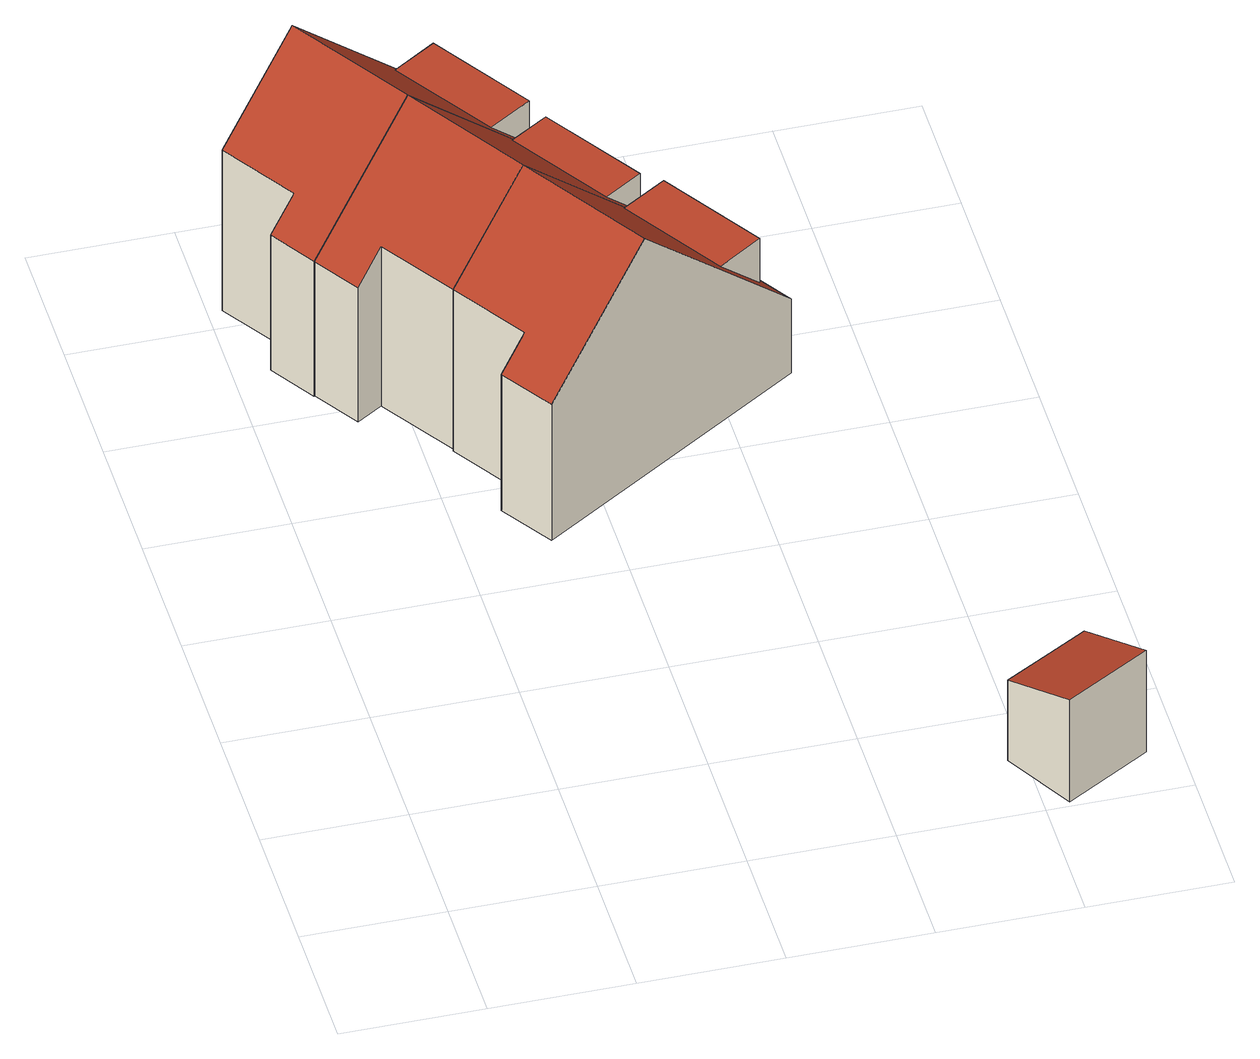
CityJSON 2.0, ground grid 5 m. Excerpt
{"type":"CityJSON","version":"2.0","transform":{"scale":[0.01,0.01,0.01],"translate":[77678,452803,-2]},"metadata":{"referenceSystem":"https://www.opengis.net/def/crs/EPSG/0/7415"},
"CityObjects":{
"building1":{"type":"Building","attributes":{"Volume":395.93,"Dakoppervlakte":65.86,"Muuroppervlakte":209.63,"Vloeroppervlakte":54.55,"hoogte_Z_max_in_m_NAP":10.11,"GEB_DOEL":"woonfunctie","dateOfConstruction":"1980-01-01","measuredHeight":10.03},"children":["building1-1"],"geometry":[{"type":"Solid","lod":"2","boundaries":[[[[0,1,2,3,4,5,6,7,8]],[[9,10,11,12,13,14]],[[14,13,15,16,17],[18,19,20,21]],[[10,9,1,0]],[[8,11,10,0]],[[8,7,12,11]],[[15,13,12,7,6,5]],[[17,16,15,5,4,3]],[[2,14,17,3]],[[2,1,9,14]],[[22,21,20,23]],[[23,20,19]],[[19,18,22,23]],[[18,21,22]]]],"semantics":{"surfaces":[{"type":"GroundSurface"},{"type":"RoofSurface"},{"type":"WallSurface"}],"values":[[0,1,1,2,2,2,2,2,2,2,1,2,2,2]]}}]},
"building1-1":{"type":"BuildingInstallation","attributes":{"relationToConstruction":"outside"},"parents":["building1"],"geometry":[{"type":"MultiSurface","lod":"2","boundaries":[[[22,21,20,23]],[[23,20,19]],[[19,18,22,23]],[[18,21,22]]],"semantics":{"surfaces":[{"type":"RoofSurface"},{"type":"WallSurface"}],"values":[0,1,1,1]}}]},
"building2":{"type":"Building","attributes":{"Volume":393.07,"Dakoppervlakte":67.32,"Muuroppervlakte":208.91,"Vloeroppervlakte":54.57,"hoogte_Z_max_in_m_NAP":10.11,"GEB_DOEL":"woonfunctie","dateOfConstruction":"1980-01-01","measuredHeight":10.01},"children":["building2-1"],"geometry":[{"type":"Solid","lod":"2","boundaries":[[[[24,25,26,27,28,29,30,31,32]],[[13,12,33,34,35,36]],[[13,36,37,38,15],[39,40,41,42]],[[15,38,37,25,24,32]],[[12,13,15,32,31,30]],[[30,29,33,12]],[[34,33,29,28]],[[28,27,35,34]],[[36,35,27,26]],[[25,37,36,26]],[[41,43,44,42]],[[43,41,40]],[[40,39,44,43]],[[39,42,44]]]],"semantics":{"surfaces":[{"type":"GroundSurface"},{"type":"RoofSurface"},{"type":"WallSurface"}],"values":[[0,1,1,2,2,2,2,2,2,2,1,2,2,2]]}}]},
"building2-1":{"type":"BuildingInstallation","attributes":{"relationToConstruction":"outside"},"parents":["building2"],"geometry":[{"type":"MultiSurface","lod":"2","boundaries":[[[41,43,44,42]],[[43,41,40]],[[40,39,44,43]],[[39,42,44]]],"semantics":{"surfaces":[{"type":"RoofSurface"},{"type":"WallSurface"}],"values":[0,1,1,1]}}]},
"building3":{"type":"Building","attributes":{"Volume":421.45,"Dakoppervlakte":69.84,"Muuroppervlakte":213.72,"Vloeroppervlakte":57.7,"hoogte_Z_max_in_m_NAP":10.11,"GEB_DOEL":"woonfunctie","dateOfConstruction":"1980-01-01","measuredHeight":10.08},"children":["building3-1"],"geometry":[{"type":"Solid","lod":"2","boundaries":[[[[45,46,47,48,49,50,51,52,53]],[[54,55,36,35,56,57]],[[36,55,58,59,37],[60,61,62,63]],[[48,47,56,35]],[[47,46,57,56]],[[57,46,45,54]],[[58,55,54,45,53,52]],[[58,52,51,50,37,59]],[[49,36,37,50]],[[48,35,36,49]],[[63,62,64,65]],[[64,62,61]],[[61,60,65,64]],[[65,60,63]]]],"semantics":{"surfaces":[{"type":"GroundSurface"},{"type":"RoofSurface"},{"type":"WallSurface"}],"values":[[0,1,1,2,2,2,2,2,2,2,1,2,2,2]]}}]},
"building3-1":{"type":"BuildingInstallation","attributes":{"relationToConstruction":"outside"},"parents":["building3"],"geometry":[{"type":"MultiSurface","lod":"2","boundaries":[[[63,62,64,65]],[[64,62,61]],[[61,60,65,64]],[[65,60,63]]],"semantics":{"surfaces":[{"type":"RoofSurface"},{"type":"WallSurface"}],"values":[0,1,1,1]}}]},
"building4":{"type":"Building","attributes":{"Volume":38.84,"Dakoppervlakte":10.5,"Muuroppervlakte":49.34,"Vloeroppervlakte":10.01,"hoogte_Z_max_in_m_NAP":3.02,"GEB_DOEL":"onbekend","dateOfConstruction":"2013-01-01","measuredHeight":4.33},"geometry":[{"type":"Solid","lod":"2","boundaries":[[[[66,67,68,69,70,71,72]],[[73,74,75,76,77,78,79]],[[75,70,69,68,77,76]],[[79,78,77,68,67,66]],[[72,73,79,66]],[[70,75,74,73,72,71]]]],"semantics":{"surfaces":[{"type":"GroundSurface"},{"type":"RoofSurface"},{"type":"WallSurface"}],"values":[[0,1,2,2,2,2]]}}]}
},
"vertices":[
[180,2661,207],[10,2929,207],[290,3107,207],[877,3480,207],[890,3459,207],[1151,3049,207],[564,2676,207],[190,2439,207],[86,2602,207],[10,2929,888],[180,2661,888],[86,2602,781],[190,2439,781],[564,2676,1211],[290,3107,1211],[1151,3049,517],[890,3459,518],[877,3480,518],[845,3423,574],[1072,3067,574],[919,2969,755],[692,3326,755],[845,3423,755],[1072,3067,755],
[1164,3029,210],[1425,2619,210],[837,2246,210],[557,2068,210],[387,2335,210],[294,2275,210],[190,2439,210],[564,2676,210],[1151,3049,210],[294,2275,781],[387,2335,888],[557,2068,888],[837,2246,1211],[1425,2619,517],[1164,3029,517],[1105,2981,592],[1329,2629,592],[1195,2543,751],[971,2896,751],[1329,2629,751],[1105,2981,751],
[752,1555,202],[633,1741,202],[727,1801,202],[557,2068,202],[837,2246,202],[1425,2619,202],[1444,2589,202],[1713,2167,202],[1126,1792,202],[752,1555,781],[1126,1792,1211],[727,1801,888],[633,1741,781],[1713,2167,516],[1444,2589,517],[1392,2570,571],[1620,2211,571],[1462,2110,757],[1234,2470,757],[1620,2211,757],[1392,2570,757],
[2085,21,69],[1948,262,69],[1942,272,69],[2105,366,69],[2244,445,69],[2262,413,69],[2387,199,69],[2387,199,502],[2262,413,424],[2244,445,412],[2105,366,411],[1942,272,411],[1948,262,414],[2085,21,502]
]}
